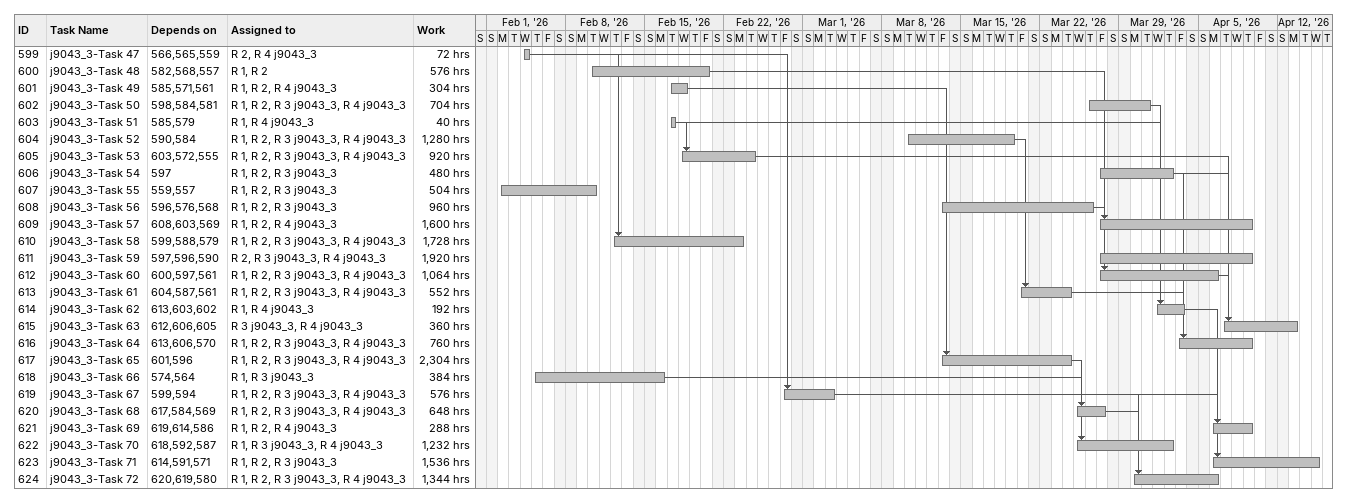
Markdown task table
| ID | Task | Start | Finish | Predecessors | Resources | Work (h) |
|---|---|---|---|---|---|---|
| 599 | j9043_3-Task 47 | 2026-02-04 | 2026-02-04 | 566, 565, 559 | R 2, R 4 j9043_3 | 72 |
| 600 | j9043_3-Task 48 | 2026-02-10 | 2026-02-20 | 582, 568, 557 | R 1, R 2 | 576 |
| 601 | j9043_3-Task 49 | 2026-02-17 | 2026-02-18 | 585, 571, 561 | R 1, R 2, R 4 j9043_3 | 304 |
| 602 | j9043_3-Task 50 | 2026-03-26 | 2026-03-31 | 598, 584, 581 | R 1, R 2, R 3 j9043_3, R 4 j9043_3 | 704 |
| 603 | j9043_3-Task 51 | 2026-02-17 | 2026-02-17 | 585, 579 | R 1, R 4 j9043_3 | 40 |
| 604 | j9043_3-Task 52 | 2026-03-10 | 2026-03-19 | 590, 584 | R 1, R 2, R 3 j9043_3, R 4 j9043_3 | 1280 |
| 605 | j9043_3-Task 53 | 2026-02-18 | 2026-02-24 | 603, 572, 555 | R 1, R 2, R 3 j9043_3, R 4 j9043_3 | 920 |
| 606 | j9043_3-Task 54 | 2026-03-27 | 2026-04-02 | 597 | R 1, R 2, R 3 j9043_3 | 480 |
| 607 | j9043_3-Task 55 | 2026-02-02 | 2026-02-10 | 559, 557 | R 1, R 2, R 3 j9043_3 | 504 |
| 608 | j9043_3-Task 56 | 2026-03-13 | 2026-03-26 | 596, 576, 568 | R 1, R 2, R 3 j9043_3 | 960 |
| 609 | j9043_3-Task 57 | 2026-03-27 | 2026-04-09 | 608, 603, 569 | R 1, R 2, R 4 j9043_3 | 1600 |
| 610 | j9043_3-Task 58 | 2026-02-12 | 2026-02-23 | 599, 588, 579 | R 1, R 2, R 3 j9043_3, R 4 j9043_3 | 1728 |
| 611 | j9043_3-Task 59 | 2026-03-27 | 2026-04-09 | 597, 596, 590 | R 2, R 3 j9043_3, R 4 j9043_3 | 1920 |
| 612 | j9043_3-Task 60 | 2026-03-27 | 2026-04-06 | 600, 597, 561 | R 1, R 2, R 3 j9043_3, R 4 j9043_3 | 1064 |
| 613 | j9043_3-Task 61 | 2026-03-20 | 2026-03-24 | 604, 587, 561 | R 1, R 2, R 3 j9043_3, R 4 j9043_3 | 552 |
| 614 | j9043_3-Task 62 | 2026-04-01 | 2026-04-03 | 613, 603, 602 | R 1, R 4 j9043_3 | 192 |
| 615 | j9043_3-Task 63 | 2026-04-07 | 2026-04-13 | 612, 606, 605 | R 3 j9043_3, R 4 j9043_3 | 360 |
| 616 | j9043_3-Task 64 | 2026-04-03 | 2026-04-09 | 613, 606, 570 | R 1, R 2, R 3 j9043_3, R 4 j9043_3 | 760 |
| 617 | j9043_3-Task 65 | 2026-03-13 | 2026-03-24 | 601, 596 | R 1, R 2, R 3 j9043_3, R 4 j9043_3 | 2304 |
| 618 | j9043_3-Task 66 | 2026-02-05 | 2026-02-16 | 574, 564 | R 1, R 3 j9043_3 | 384 |
| 619 | j9043_3-Task 67 | 2026-02-27 | 2026-03-03 | 599, 594 | R 1, R 2, R 3 j9043_3, R 4 j9043_3 | 576 |
| 620 | j9043_3-Task 68 | 2026-03-25 | 2026-03-27 | 617, 584, 569 | R 1, R 2, R 3 j9043_3, R 4 j9043_3 | 648 |
| 621 | j9043_3-Task 69 | 2026-04-06 | 2026-04-09 | 619, 614, 586 | R 1, R 2, R 4 j9043_3 | 288 |
| 622 | j9043_3-Task 70 | 2026-03-25 | 2026-04-02 | 618, 592, 587 | R 1, R 3 j9043_3, R 4 j9043_3 | 1232 |
| 623 | j9043_3-Task 71 | 2026-04-06 | 2026-04-15 | 614, 591, 571 | R 1, R 2, R 3 j9043_3 | 1536 |
| 624 | j9043_3-Task 72 | 2026-03-30 | 2026-04-06 | 620, 619, 580 | R 1, R 2, R 3 j9043_3, R 4 j9043_3 | 1344 |
